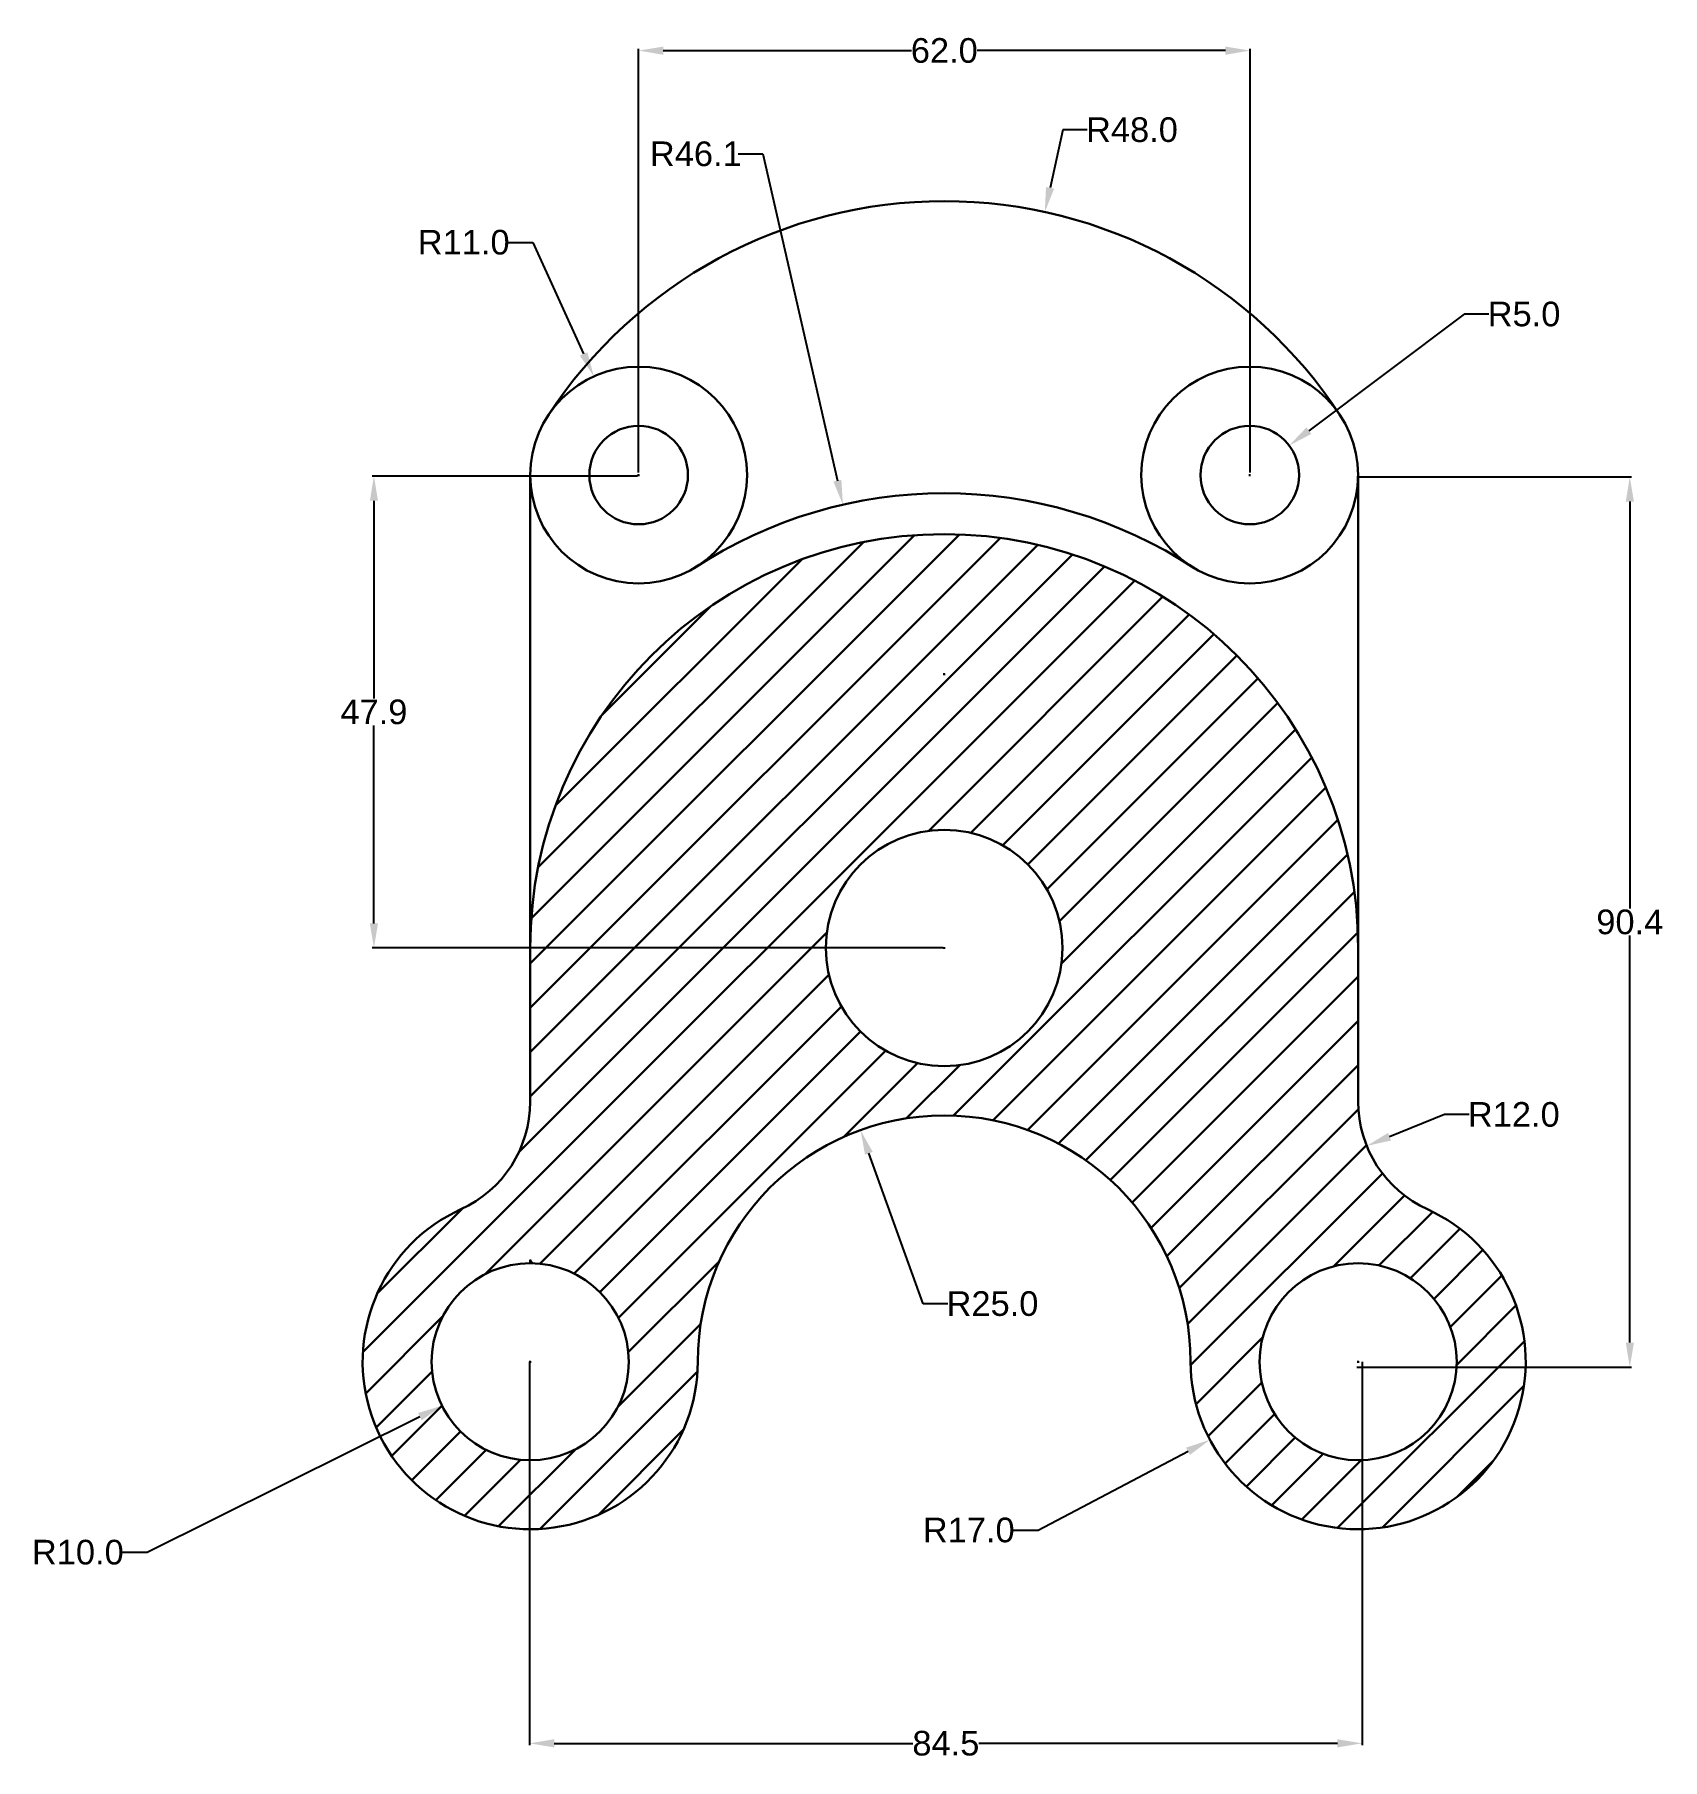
# Model space of a CAD drawing. Header units: millimetres. Extents: x -50 to 115, y -40 to 135.
import ezdxf

# ---------------------------------------------------------------- set-up
doc = ezdxf.new("R2010")
doc.units = ezdxf.units.MM
doc.layers.add('thick continuous', color=7, linetype='Continuous', lineweight=30)
doc.styles.get("Standard").update_dxf_attribs({"font": 'arial.ttf'})
doc.dimstyles.get("Standard").update_dxf_attribs({"dimtxt": 2.5, "dimasz": 2.5, "dimexe": 0.18, "dimexo": 0.0625, "dimgap": 0.09, "dimtad": 0, "dimtih": 1, "dimtoh": 1, "dimdec": 1, "dimzin": 0, "dimdsep": 46, "dimtxsty": 'Standard', "dimcen": 0.09, "dimadec": 0, "dimazin": 0, "dimtfac": 1, "dimtdec": 1, "dimtofl": 0, "dimtmove": 0, "dimatfit": 3, "dimfxl": 1, "dimtolj": 1, "dimtzin": 0, "dimarcsym": 0})

# ---------------------------------------------------------------- blocks, each defined once
blk = doc.blocks.new('*D0')
at = {"layer": 'Defpoints', "color": 0, "transparency": 16777216}
for p in [(77, 93), (73, 90)]:
    blk.add_point(p, dxfattribs=at)
at = {"layer": 'thick continuous', "color": 0, "lineweight": -2, "transparency": 16777216}
for p, q in [((94.77, 106.33), (79, 94.5)), ((97.27, 106.33), (94.77, 106.33)), ((72.91, 90), (73.09, 90)), ((73, 89.91), (73, 90.09))]:
    blk.add_line(p, q, dxfattribs=at)
at = {"layer": 'thick continuous', "color": 0, "transparency": 16777216}
blk.add_solid([(78.75, 94.83), (79.25, 94.17), (77, 93)], dxfattribs=at)
at = {"layer": 'thick continuous', "color": 0, "transparency": 16777216, "insert": (100.83, 106.33), "char_height": 2.5, "attachment_point": 5}
blk.add_mtext('\\A1;R5.0', dxfattribs=at)
blk = doc.blocks.new('*D2')
at = {"layer": 'Defpoints', "color": 0, "transparency": 16777216}
for p in [(73.03, 133.08), (11, 90.2), (73.03, 90.2)]:
    blk.add_point(p, dxfattribs=at)
at = {"layer": 'thick continuous', "color": 0, "lineweight": -2, "transparency": 16777216}
for p, q in [((11, 90.27), (11, 133.26)), ((13.5, 133.08), (38.68, 133.08)), ((70.53, 133.08), (45.35, 133.08)), ((73.03, 90.27), (73.03, 133.26))]:
    blk.add_line(p, q, dxfattribs=at)
at = {"layer": 'thick continuous', "color": 0, "transparency": 16777216}
for points in [[(13.5, 133.49), (13.5, 132.66), (11, 133.08)], [(70.53, 133.49), (70.53, 132.66), (73.03, 133.08)]]:
    blk.add_solid(points, dxfattribs=at)
at = {"layer": 'thick continuous', "color": 0, "transparency": 16777216, "insert": (42.01, 133.08), "char_height": 2.5, "attachment_point": 5}
blk.add_mtext('\\A1;62.0', dxfattribs=at)
blk = doc.blocks.new('*D3')
at = {"layer": 'Defpoints', "color": 0, "transparency": 16777216}
for p in [(52.21, 116.7), (42, 69.8)]:
    blk.add_point(p, dxfattribs=at)
at = {"layer": 'thick continuous', "color": 0, "lineweight": -2, "transparency": 16777216}
for p, q in [((54.02, 125.04), (52.74, 119.15)), ((56.52, 125.04), (54.02, 125.04)), ((41.91, 69.8), (42.09, 69.8)), ((42, 69.71), (42, 69.89))]:
    blk.add_line(p, q, dxfattribs=at)
at = {"layer": 'thick continuous', "color": 0, "transparency": 16777216}
blk.add_solid([(52.33, 119.23), (53.15, 119.06), (52.21, 116.7)], dxfattribs=at)
at = {"layer": 'thick continuous', "color": 0, "transparency": 16777216, "insert": (61.05, 125.04), "char_height": 2.5, "attachment_point": 5}
blk.add_mtext('\\A1;R48.0', dxfattribs=at)
blk = doc.blocks.new('*D4')
at = {"layer": 'Defpoints', "color": 0, "transparency": 16777216}
for p in [(31.72, 86.99), (42, 42)]:
    blk.add_point(p, dxfattribs=at)
at = {"layer": 'thick continuous', "color": 0, "lineweight": -2, "transparency": 16777216}
for p, q in [((21.09, 122.59), (23.59, 122.59)), ((23.59, 122.59), (31.17, 89.43)), ((42, 41.91), (42, 42.09)), ((41.91, 42), (42.09, 42))]:
    blk.add_line(p, q, dxfattribs=at)
at = {"layer": 'thick continuous', "color": 0, "transparency": 16777216}
blk.add_solid([(31.57, 89.52), (30.76, 89.34), (31.72, 86.99)], dxfattribs=at)
at = {"layer": 'thick continuous', "color": 0, "transparency": 16777216, "insert": (16.8, 122.59), "char_height": 2.5, "attachment_point": 5}
blk.add_mtext('\\A1;R46.1', dxfattribs=at)
blk = doc.blocks.new('*D5')
at = {"layer": 'Defpoints', "color": 0, "transparency": 16777216}
for p in [(6.45, 100.02), (11, 90)]:
    blk.add_point(p, dxfattribs=at)
at = {"layer": 'thick continuous', "color": 0, "lineweight": -2, "transparency": 16777216}
for p, q in [((-2.22, 113.62), (0.28, 113.62)), ((0.28, 113.62), (5.42, 102.29)), ((10.91, 90), (11.09, 90)), ((11, 89.91), (11, 90.09))]:
    blk.add_line(p, q, dxfattribs=at)
at = {"layer": 'thick continuous', "color": 0, "transparency": 16777216}
blk.add_solid([(5.8, 102.46), (5.04, 102.12), (6.45, 100.02)], dxfattribs=at)
at = {"layer": 'thick continuous', "color": 0, "transparency": 16777216, "insert": (-6.75, 113.62), "char_height": 2.5, "attachment_point": 5}
blk.add_mtext('\\A1;R11.0', dxfattribs=at)
blk = doc.blocks.new('*D6')
at = {"layer": 'Defpoints', "color": 0, "transparency": 16777216}
for p in [(83.8, 89.81), (111.56, 89.81), (83.8, -0.56)]:
    blk.add_point(p, dxfattribs=at)
at = {"layer": 'thick continuous', "color": 0, "lineweight": -2, "transparency": 16777216}
for p, q in [((83.87, 89.81), (111.74, 89.81)), ((111.56, 87.31), (111.56, 45.99)), ((111.56, 1.94), (111.56, 43.26)), ((83.87, -0.56), (111.74, -0.56))]:
    blk.add_line(p, q, dxfattribs=at)
at = {"layer": 'thick continuous', "color": 0, "transparency": 16777216}
for points in [[(111.15, 87.31), (111.98, 87.31), (111.56, 89.81)], [(111.15, 1.94), (111.98, 1.94), (111.56, -0.56)]]:
    blk.add_solid(points, dxfattribs=at)
at = {"layer": 'thick continuous', "color": 0, "transparency": 16777216, "insert": (111.56, 44.63), "char_height": 2.5, "attachment_point": 5}
blk.add_mtext('\\A1;90.4', dxfattribs=at)
blk = doc.blocks.new('*D10')
at = {"layer": 'Defpoints', "color": 0, "transparency": 16777216}
for p in [(96, 26.4), (84.87, 21.91)]:
    blk.add_point(p, dxfattribs=at)
at = {"layer": 'thick continuous', "color": 0, "lineweight": -2, "transparency": 16777216}
for p, q in [((92.76, 25.09), (87.19, 22.84)), ((95.26, 25.09), (92.76, 25.09))]:
    blk.add_line(p, q, dxfattribs=at)
at = {"layer": 'thick continuous', "color": 0, "transparency": 16777216}
blk.add_solid([(87.03, 23.23), (87.35, 22.46), (84.87, 21.91)], dxfattribs=at)
at = {"layer": 'thick continuous', "color": 0, "transparency": 16777216, "insert": (99.79, 25.09), "char_height": 2.5, "attachment_point": 5}
blk.add_mtext('\\A1;R12.0', dxfattribs=at)
blk = doc.blocks.new('*D11')
at = {"layer": 'Defpoints', "color": 0, "transparency": 16777216}
for p in [(0, 0), (-8.95, -4.46)]:
    blk.add_point(p, dxfattribs=at)
at = {"layer": 'thick continuous', "color": 0, "lineweight": -2, "transparency": 16777216}
for p, q in [((-0.09, 0), (0.09, 0)), ((0, -0.09), (0, 0.09)), ((-38.87, -19.34), (-11.19, -5.57)), ((-41.37, -19.34), (-38.87, -19.34))]:
    blk.add_line(p, q, dxfattribs=at)
at = {"layer": 'thick continuous', "color": 0, "transparency": 16777216}
blk.add_solid([(-11.38, -5.2), (-11.01, -5.94), (-8.95, -4.46)], dxfattribs=at)
at = {"layer": 'thick continuous', "color": 0, "transparency": 16777216, "insert": (-45.9, -19.34), "char_height": 2.5, "attachment_point": 5}
blk.add_mtext('\\A1;R10.0', dxfattribs=at)
blk = doc.blocks.new('*D12')
at = {"layer": 'Defpoints', "color": 0, "transparency": 16777216}
for p in [(-0.07, 0.04), (84.4, 0.04), (84.4, -38.73)]:
    blk.add_point(p, dxfattribs=at)
at = {"layer": 'thick continuous', "color": 0, "lineweight": -2, "transparency": 16777216}
for p, q in [((-0.07, -0.02), (-0.07, -38.91)), ((84.4, -0.02), (84.4, -38.91)), ((2.43, -38.73), (38.82, -38.73)), ((81.9, -38.73), (45.52, -38.73))]:
    blk.add_line(p, q, dxfattribs=at)
at = {"layer": 'thick continuous', "color": 0, "transparency": 16777216}
for points in [[(2.43, -38.31), (2.43, -39.14), (-0.07, -38.73)], [(81.9, -38.31), (81.9, -39.14), (84.4, -38.73)]]:
    blk.add_solid(points, dxfattribs=at)
at = {"layer": 'thick continuous', "color": 0, "transparency": 16777216, "insert": (42.17, -38.73), "char_height": 2.5, "attachment_point": 5}
blk.add_mtext('\\A1;84.5', dxfattribs=at)
blk = doc.blocks.new('*D13')
at = {"layer": 'Defpoints', "color": 0, "transparency": 16777216}
for p in [(-15.86, 89.89), (10.96, 89.89), (41.97, 42)]:
    blk.add_point(p, dxfattribs=at)
at = {"layer": 'thick continuous', "color": 0, "lineweight": -2, "transparency": 16777216}
for p, q in [((10.9, 89.89), (-16.04, 89.89)), ((-15.86, 87.39), (-15.86, 67.31)), ((-15.86, 44.5), (-15.86, 64.58)), ((41.9, 42), (-16.04, 42))]:
    blk.add_line(p, q, dxfattribs=at)
at = {"layer": 'thick continuous', "color": 0, "transparency": 16777216}
for points in [[(-16.27, 87.39), (-15.44, 87.39), (-15.86, 89.89)], [(-16.27, 44.5), (-15.44, 44.5), (-15.86, 42)]]:
    blk.add_solid(points, dxfattribs=at)
at = {"layer": 'thick continuous', "color": 0, "transparency": 16777216, "insert": (-15.86, 65.95), "char_height": 2.5, "attachment_point": 5}
blk.add_mtext('\\A1;47.9', dxfattribs=at)
blk = doc.blocks.new('*D14')
at = {"layer": 'Defpoints', "color": 0, "transparency": 16777216}
for p in [(33.51, 23.51), (42, 0)]:
    blk.add_point(p, dxfattribs=at)
at = {"layer": 'thick continuous', "color": 0, "lineweight": -2, "transparency": 16777216}
for p, q in [((39.87, 5.89), (34.36, 21.16)), ((42.37, 5.89), (39.87, 5.89))]:
    blk.add_line(p, q, dxfattribs=at)
at = {"layer": 'thick continuous', "color": 0, "transparency": 16777216}
blk.add_solid([(34.75, 21.3), (33.97, 21.02), (33.51, 23.51)], dxfattribs=at)
at = {"layer": 'thick continuous', "color": 0, "transparency": 16777216, "insert": (46.9, 5.89), "char_height": 2.5, "attachment_point": 5}
blk.add_mtext('\\A1;R25.0', dxfattribs=at)
blk = doc.blocks.new('*D15')
at = {"layer": 'Defpoints', "color": 0, "transparency": 16777216}
for p in [(84, 0), (68.96, -7.92)]:
    blk.add_point(p, dxfattribs=at)
at = {"layer": 'thick continuous', "color": 0, "lineweight": -2, "transparency": 16777216}
for p, q in [((83.91, 0), (84.09, 0)), ((84, -0.09), (84, 0.09)), ((51.52, -17.09), (66.74, -9.08)), ((49.02, -17.09), (51.52, -17.09))]:
    blk.add_line(p, q, dxfattribs=at)
at = {"layer": 'thick continuous', "color": 0, "transparency": 16777216}
blk.add_solid([(66.55, -8.71), (66.94, -9.45), (68.96, -7.92)], dxfattribs=at)
at = {"layer": 'thick continuous', "color": 0, "transparency": 16777216, "insert": (44.49, -17.09), "char_height": 2.5, "attachment_point": 5}
blk.add_mtext('\\A1;R17.0', dxfattribs=at)

msp = doc.modelspace()

# ---------------------------------------------------------------- hatches: boundary and pattern name
at = {"layer": 'thick continuous'}
h = msp.add_hatch(dxfattribs=at)
h.set_pattern_fill('ANSI31', color=256)
h.paths.add_polyline_path([(0, 42), (0, 26.4, -0.294111), (-7.03, 15.48, 1.833305), (17, 0, -1), (67, 0, 1.833305), (91.03, 15.48, -0.294111), (84, 26.4), (84, 42, 1)])
h.paths.add_polyline_path([(54, 42, -1), (30, 42, -1)], flags=16)
h.paths.add_polyline_path([(94, 0, -1), (74, 0, -1)], flags=16)
h.paths.add_polyline_path([(10, 0, -1), (-10, 0, -0.414214), (0, 10), (0, 10.33, 0.002014), (0.22, 10, -0.407788)], flags=16)

# ---------------------------------------------------------------- linework, layer by layer
for p, q in [((0, 26.4), (0, 90)), ((84, 26.4), (84, 90)), ((0, 10), (0, 10.33))]:
    msp.add_line(p, q, dxfattribs=at)
for centre, radius in [((11, 90), 11), ((73, 90), 11), ((11, 90), 5), ((11, 90), 5), ((73, 90), 5), ((42, 42), 12), ((0, 0), 10), ((84, 0), 10)]:
    msp.add_circle(centre, radius, dxfattribs=at)
for centre, radius, start, end in [((42, 69.8), 48, 33.0875, 146.9125), ((42, 42), 46.15, 56.6405, 123.3595), ((42, 42), 42, 0, 180), ((-12, 26.4), 12, 294.4433, 0), ((96, 26.4), 12, 180, 245.5567), ((42, 0), 25, 0, 180), ((0, 0), 17, 114.4433, 0), ((84, 0), 17, 180, 65.5567), ((42, 37.46), 50, 212.8599, 213.3214)]:
    msp.add_arc(centre, radius, start, end, dxfattribs=at)

# ---------------------------------------------------------------- dimensions: what is measured, and where the dimension line sits
for base, p1, p2, picture, middle in [((73.03, 133.08), (11, 90.2), (73.03, 90.2), '*D2', (42.01, 133.08)), ((84.4, -38.73), (-0.07, 0.04), (84.4, 0.04), '*D12', (42.17, -38.73))]:
    dim = msp.add_linear_dim(base=base, p1=p1, p2=p2, dimstyle='Standard', dxfattribs=at)
    dim.commit()
    dim.dimension.update_dxf_attribs({"geometry": picture, "text_midpoint": middle})
for center, mpoint, picture, middle in [((42, 69.8), (52.21, 116.7), '*D3', (61.05, 125.04)), ((42, 42), (31.72, 86.99), '*D4', (16.8, 122.59)), ((11, 90), (6.45, 100.02), '*D5', (-6.75, 113.62)), ((73, 90), (77, 93), '*D0', (100.83, 106.33)), ((96, 26.4), (84.87, 21.91), '*D10', (99.79, 25.09)), ((42, 0), (33.51, 23.51), '*D14', (46.9, 5.89)), ((0, 0), (-8.95, -4.46), '*D11', (-45.9, -19.34)), ((84, 0), (68.96, -7.92), '*D15', (44.49, -17.09))]:
    dim = msp.add_radius_dim(center=center, mpoint=mpoint, dimstyle='Standard', dxfattribs=at)
    dim.commit()
    dim.dimension.update_dxf_attribs({"geometry": picture, "text_midpoint": middle, "dimtype": 164})
for base, p1, p2, picture, middle in [((-15.86, 89.89), (41.97, 42), (10.96, 89.89), '*D13', (-15.86, 65.95)), ((111.56, 89.81), (83.8, -0.56), (83.8, 89.81), '*D6', (111.56, 44.63))]:
    dim = msp.add_linear_dim(base=base, p1=p1, p2=p2, angle=90, dimstyle='Standard', dxfattribs=at)
    dim.commit()
    dim.dimension.update_dxf_attribs({"geometry": picture, "text_midpoint": middle})

doc.saveas('drawing.dxf')
